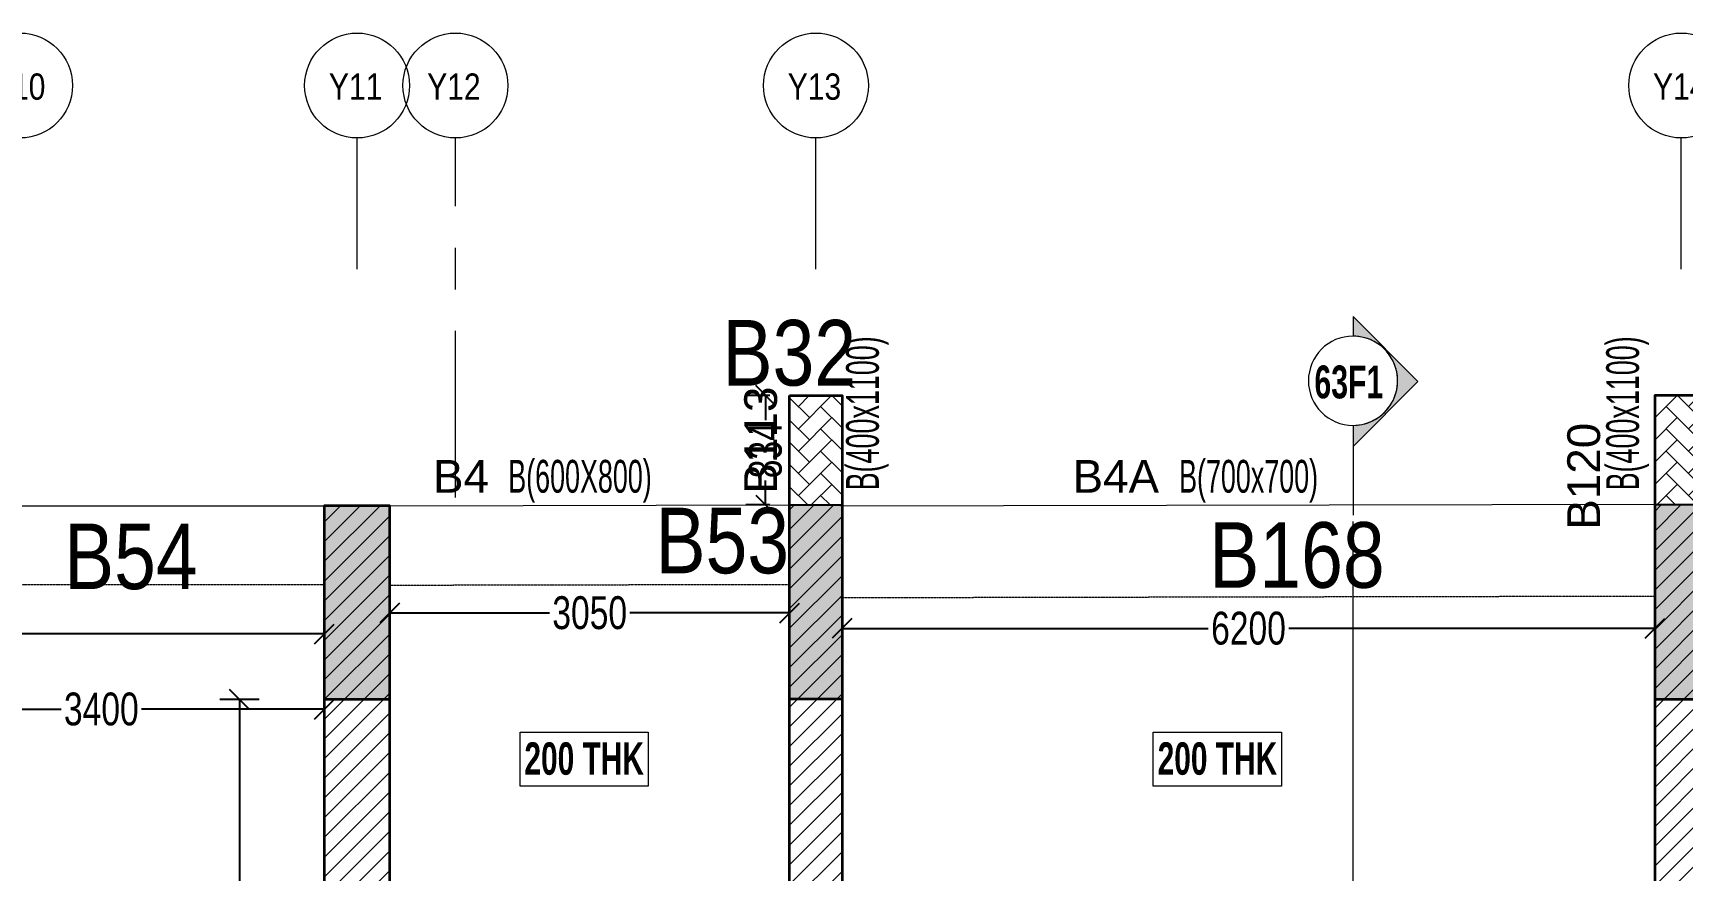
# Model space of a CAD drawing. Header units: millimetres. Extents: x -2 to 69443, y 95 to 32793.
# Drawn here: x 21854 to 34439, y 26406 to 32793 of the extents above; entities that cross this region are included whole.
import ezdxf
from ezdxf.enums import TextEntityAlignment as Align

# ---------------------------------------------------------------- set-up
doc = ezdxf.new("R2010")
doc.units = ezdxf.units.MM
doc.linetypes.add('Grid Line', pattern=[2222.5, 1270, -317.5, 317.5, -317.5])
doc.linetypes.add('HIDDEN', pattern=[0.375, 0.25, -0.125])
for name, color, linetype, lineweight in [('A-FLOR-IDEN', 11, 'Continuous', 9), ('A-GRIDS', 8, 'Continuous', 9), ('G-ANNO-SYMB', 1, 'Continuous', 9), ('S-BEAM', 7, 'Continuous', 18), ('S-BEAM-IDEN', 2, 'Continuous', 9), ('S-COL HATCH', 9, 'Continuous', 0), ('S-COLS', 5, 'Continuous', 35), ('S-GRIDS', 8, 'Continuous', 9), ('S-WALL', 4, 'Continuous', 18)]:
    doc.layers.add(name, color=color, linetype=linetype, lineweight=lineweight)
for name, color, linetype in [('Abhinav working', 6, 'Continuous'), ('Beam Nos', 7, 'Continuous'), ('changes', 7, 'Continuous')]:
    doc.layers.add(name, color=color, linetype=linetype)
doc.styles.add('Arial Narrow', font='ARIALN.TTF', dxfattribs={"height": 400})
doc.styles.add('Dim.s & Anno.(Misc.)', font='ARIALN.TTF')
doc.styles.add('SC-BBS1', font='SansSerif')
doc.styles.add('SOBHA', font='swisscl.ttf')
doc.styles.add('Swis721 LtCn BT', font='swisscl.ttf', dxfattribs={"width": 0.9, "height": 233.355162})
doc.styles.add('Swis721 LtCn BT_B', font='', dxfattribs={"width": 0.9, "height": 246.918336})
doc.styles.get('Swis721 LtCn BT_B').set_extended_font_data('Swis721 LtCn BT', bold=True)
doc.dimstyles.new('S-100', dxfattribs={"dimscale": 100, "dimtxt": 2.5, "dimasz": 1.5, "dimexe": 1.5, "dimexo": 1.5, "dimgap": 0.1, "dimtad": 0, "dimdec": 0, "dimrnd": 0.0005, "dimzin": 0, "dimdsep": 46, "dimtxsty": 'SOBHA', "dimblk": 'OBLIQUE', "dimcen": 0.09, "dimclrd": 8, "dimclre": 8, "dimclrt": 6, "dimadec": 0, "dimazin": 0, "dimtfac": 1, "dimtdec": 0, "dimtofl": 0, "dimtmove": 0, "dimatfit": 3, "dimfxl": 1.5, "dimfxlon": 1, "dimtolj": 1, "dimtzin": 0, "dimlwd": -1, "dimlwe": -1, "dimarcsym": 0})
pattern_1 = [(45, (-31890644.18, 20635841.75), (-75.1300955, 75.1300955), [])]
pattern_2 = [(45, (-31792792.5, 20735559.75), (0, 169.7056275), [360, -120]), (135, (-31792707.64, 20735644.6), (1e-14, 169.7056275), [360, -120])]

# ---------------------------------------------------------------- blocks, each defined once
blk = doc.blocks.new('A$Cebf64a2d')
at = {"layer": 'S-COL HATCH', "transparency": 33554687}
h = blk.add_hatch(dxfattribs=at)
h.set_pattern_fill('ANSI31', color=256, scale=850)
h.set_pattern_definition(pattern_1)
h.paths.add_polyline_path([(21229, 18125), (21729, 18125), (21729, 22675), (21229, 22675)])
h = blk.add_hatch(dxfattribs=at)
h.set_pattern_fill('ANSI31', color=256, scale=850)
h.set_pattern_definition(pattern_1)
h.paths.add_polyline_path([(24779, 22681), (25179, 22681), (25179, 18875), (24779, 18875)])
h = blk.add_hatch(dxfattribs=at)
h.set_pattern_fill('ANSI31', color=256, scale=850)
h.set_pattern_definition(pattern_1)
h.paths.add_polyline_path([(31779, 22681), (31379, 22681), (31379, 18875), (31779, 18875)])
at = {"layer": 'changes'}
for p, q in [((24779, 22681), (25179, 22681)), ((31779, 22681), (31379, 22681))]:
    blk.add_line(p, q, dxfattribs=at)
at = {"layer": 'S-COLS', "elevation": 0}
for points in [[(24779, 23515), (25179, 23515), (25179, 18875), (24779, 18875)], [(31779, 23515), (31379, 23515), (31379, 18875), (31779, 18875)], [(21229, 18125), (21729, 18125), (21729, 22675), (21229, 22675)]]:
    blk.add_lwpolyline(points, close=True, dxfattribs=at)
blk = doc.blocks.new('A$C2f35dc8c')
at = {"layer": 'S-COL HATCH'}
h = blk.add_hatch(dxfattribs=at)
h.set_pattern_fill('AR-HBONE', color=256, scale=30)
h.set_pattern_definition(pattern_2)
h.paths.add_polyline_path([(25179, 23515), (24779, 23515), (24779, 22681), (24779, 22681), (25179, 22681)])
h = blk.add_hatch(dxfattribs=at)
h.set_pattern_fill('AR-HBONE', color=256, scale=30)
h.set_pattern_definition(pattern_2)
h.paths.add_polyline_path([(31379, 23515), (31779, 23515), (31779, 22681), (31779, 22681), (31379, 22681)])
at = {"layer": 'S-COL HATCH', "transparency": 33554687}
h = blk.add_hatch(color=256, dxfattribs=at)
h.dxf.hatch_style = 1
h.paths.add_polyline_path([(21229, 21200), (21729, 21200), (21729, 22675), (21229, 22675)])
h = blk.add_hatch(color=256, dxfattribs=at)
h.dxf.hatch_style = 1
h.paths.add_polyline_path([(24779, 22681), (25179, 22681), (25179, 21200), (24779, 21200)])
h = blk.add_hatch(color=256, dxfattribs=at)
h.dxf.hatch_style = 1
h.paths.add_polyline_path([(31779, 22681), (31379, 22681), (31379, 21200), (31779, 21200)])
at = {"layer": 'changes'}
for p, q in [((24779, 22681, 0), (25179, 22681, 0)), ((31779, 22681, 0), (31379, 22681, 0))]:
    blk.add_line(p, q, dxfattribs=at)
at = {"layer": 'S-COLS', "elevation": 0}
for points in [[(24779, 23515), (25179, 23515), (25179, 21200), (24779, 21200)], [(31779, 23515), (31379, 23515), (31379, 21200), (31779, 21200)], [(21229, 21200), (21729, 21200), (21729, 22675), (21229, 22675)]]:
    blk.add_lwpolyline(points, close=True, dxfattribs=at)
blk = doc.blocks.new('Section - TL1-6743896-11TH FLOOR LVL')
at = {"layer": 'G-ANNO-SYMB'}
h = blk.add_hatch(color=8, dxfattribs=at)
edge = h.paths.add_edge_path()
edge.add_line((-9.4, 0), (-10.9, 0))
edge.add_line((-10.9, 0), (-5.94, 4.95))
edge.add_line((-5.94, 4.95), (-0.99, 0))
edge.add_line((-0.99, 0), (-2.6, 0))
edge.add_arc((-6, 0), 3.4, 0, 180)
at = {"layer": 'G-ANNO-SYMB', "color": 5}
for p, q in [((-5.94, 4.95), (-10.9, 0)), ((-0.99, 0), (-5.94, 4.95)), ((-10.9, 0), (-9.4, 0)), ((-2.6, 0), (4.24, 0)), ((-2.6, 0), (-0.99, 0))]:
    blk.add_line(p, q, dxfattribs=at)
at = {"layer": 'G-ANNO-SYMB'}
blk.add_arc((-6, 0), 3.4, 360, 180, dxfattribs=at)
at = {"layer": 'G-ANNO-SYMB', "color": 5}
for start, end in [(0, 180), (180, 0)]:
    blk.add_arc((-6, 0), 3.4, start, end, dxfattribs=at)
blk = doc.blocks.new('Grid - Type 1 Structural-6743905-11TH FLOOR LVL')
at = {"layer": 'A-GRIDS'}
blk.add_circle((0, 0), 4, dxfattribs=at)
blk = doc.blocks.new('A$Cf2260b48')
at = {"layer": 'S-GRIDS', "linetype": 'Grid Line'}
for p, q in [((11955, 18003), (11955, 19003)), ((12705, 16262), (12705, 19003)), ((15455, 18003), (15455, 19003)), ((22055, 18003), (22055, 19003))]:
    blk.add_line(p, q, dxfattribs=at)
at = {"layer": 'A-GRIDS', "xscale": 99.99999999999991, "yscale": 99.99999999999991, "zscale": 99.99999999999991}
for p in [(9385, 19403), (11955, 19403), (12705, 19403), (15455, 19403), (22055, 19403)]:
    blk.add_blockref('Grid - Type 1 Structural-6743905-11TH FLOOR LVL', p, dxfattribs=at)
at = {"layer": 'A-GRIDS', "lineweight": 18, "char_height": 200, "width": 513.08, "attachment_point": 1, "style": 'Arial Narrow'}
for s, insert in [('Y10', (9170, 19495)), ('Y11', (11740, 19495)), ('Y12', (12490, 19495)), ('Y13', (15240, 19495)), ('Y14', (21840, 19495))]:
    blk.add_mtext(s, dxfattribs=dict(at, insert=insert))
blk = doc.blocks.new('_OBLIQUE')
at = {"color": 0, "linetype": 'ByBlock'}
blk.add_line((-0.5, -0.5), (0.5, 0.5), dxfattribs=at)
blk = doc.blocks.new('*D364')
at = {"layer": 'Abhinav working', "color": 8, "transparency": 16777216}
for p, q in [((28025, 28405), (28025, 28105)), ((34225, 28405), (34225, 28105)), ((28025, 28255), (30818, 28255)), ((34225, 28255), (31432, 28255))]:
    blk.add_line(p, q, dxfattribs=at)
at = {"layer": 'Defpoints', "color": 0, "transparency": 16777216}
for p in [(28025, 28740), (34225, 28740), (34225, 28255)]:
    blk.add_point(p, dxfattribs=at)
at = {"layer": 'Abhinav working', "color": 8, "transparency": 16777216, "xscale": 150, "yscale": 150, "zscale": 150}
for p, rotation in [((28025, 28255), 180.0001394135119), ((34225, 28255), 0.0001394135119062)]:
    blk.add_blockref('_OBLIQUE', p, dxfattribs=dict(at, rotation=rotation))
at = {"layer": 'Abhinav working', "color": 6, "transparency": 16777216, "insert": (31125, 28255), "char_height": 250, "attachment_point": 5, "rotation": 0.0001, "style": 'SOBHA'}
blk.add_mtext('\\A1;6200', dxfattribs=at)
blk = doc.blocks.new('*D365')
at = {"layer": 'Abhinav working', "color": 8, "transparency": 16777216}
for p, q in [((24575, 28523), (24575, 28223)), ((27625, 28523), (27625, 28223)), ((24575, 28373), (25793, 28373)), ((27625, 28373), (26407, 28373))]:
    blk.add_line(p, q, dxfattribs=at)
at = {"layer": 'Defpoints', "color": 0, "transparency": 16777216}
for p in [(24575, 28740), (27625, 28740), (27625, 28373)]:
    blk.add_point(p, dxfattribs=at)
at = {"layer": 'Abhinav working', "color": 8, "transparency": 16777216, "xscale": 150, "yscale": 150, "zscale": 150}
for p, rotation in [((24575, 28373), 179.9998605865203), ((27625, 28373), 359.9998605865204)]:
    blk.add_blockref('_OBLIQUE', p, dxfattribs=dict(at, rotation=rotation))
at = {"layer": 'Abhinav working', "color": 6, "transparency": 16777216, "insert": (26100, 28373), "char_height": 250, "attachment_point": 5, "rotation": 359.9999, "style": 'SOBHA'}
blk.add_mtext('\\A1;3050', dxfattribs=at)
blk = doc.blocks.new('*D366')
at = {"layer": 'Abhinav working', "color": 8, "transparency": 16777216}
for p, q in [((17525, 28363), (17525, 28063)), ((24075, 28363), (24075, 28063)), ((17525, 28213), (20493, 28213)), ((24075, 28213), (21107, 28213))]:
    blk.add_line(p, q, dxfattribs=at)
at = {"layer": 'Defpoints', "color": 0, "transparency": 16777216}
for p in [(17525, 28740), (24075, 28740), (24075, 28213)]:
    blk.add_point(p, dxfattribs=at)
at = {"layer": 'Abhinav working', "color": 8, "transparency": 16777216, "xscale": 150, "yscale": 150, "zscale": 150, "rotation": 180}
blk.add_blockref('_OBLIQUE', (17525, 28213), dxfattribs=at)
at = {"layer": 'Abhinav working', "color": 8, "transparency": 16777216, "xscale": 150, "yscale": 150, "zscale": 150}
blk.add_blockref('_OBLIQUE', (24075, 28213), dxfattribs=at)
at = {"layer": 'Abhinav working', "color": 6, "transparency": 16777216, "insert": (20800, 28213), "char_height": 250, "attachment_point": 5, "style": 'SOBHA'}
blk.add_mtext('\\A1;6550', dxfattribs=at)
blk = doc.blocks.new('*D336')
at = {"layer": 'Abhinav working', "color": 8, "transparency": 16777216}
for p, q in [((27475, 30030), (27291, 30030)), ((27441, 30030), (27441, 29843)), ((27441, 29196), (27441, 29383)), ((27475, 29196), (27291, 29196))]:
    blk.add_line(p, q, dxfattribs=at)
at = {"layer": 'Defpoints', "color": 0, "transparency": 16777216}
for p in [(27625, 30030), (27441, 29196), (27625, 29196)]:
    blk.add_point(p, dxfattribs=at)
at = {"layer": 'Abhinav working', "color": 8, "transparency": 16777216, "xscale": 150, "yscale": 150, "zscale": 150}
for p, rotation in [((27441, 30030), 90), ((27441, 29196), 270)]:
    blk.add_blockref('_OBLIQUE', p, dxfattribs=dict(at, rotation=rotation))
at = {"layer": 'Abhinav working', "color": 6, "transparency": 16777216, "insert": (27441, 29613), "char_height": 250, "attachment_point": 5, "rotation": 90, "style": 'SOBHA'}
blk.add_mtext('\\A1;834', dxfattribs=at)
blk = doc.blocks.new('*D248')
at = {"layer": 'Abhinav working', "color": 8, "transparency": 16777216}
for p, q in [((20675, 27639), (20675, 27789)), ((24075, 27639), (24075, 27789)), ((20675, 27639), (22068, 27639)), ((24075, 27639), (22682, 27639))]:
    blk.add_line(p, q, dxfattribs=at)
at = {"layer": 'Defpoints', "color": 0, "transparency": 16777216}
for p in [(24075, 27639), (20675, 27540, 0), (24075, 27540, 0)]:
    blk.add_point(p, dxfattribs=at)
at = {"layer": 'Abhinav working', "color": 8, "transparency": 16777216, "xscale": 150, "yscale": 150, "zscale": 150, "rotation": 180}
blk.add_blockref('_OBLIQUE', (20675, 27639), dxfattribs=at)
at = {"layer": 'Abhinav working', "color": 8, "transparency": 16777216, "xscale": 150, "yscale": 150, "zscale": 150}
blk.add_blockref('_OBLIQUE', (24075, 27639), dxfattribs=at)
at = {"layer": 'Abhinav working', "color": 6, "transparency": 16777216, "insert": (22375, 27639), "char_height": 250, "attachment_point": 5, "style": 'SOBHA'}
blk.add_mtext('\\A1;3400', dxfattribs=at)
blk = doc.blocks.new('*D270')
at = {"layer": 'Abhinav working', "color": 8, "transparency": 16777216}
for p, q in [((23578, 27714), (23278, 27714)), ((23428, 27714), (23428, 25842)), ((23428, 23350), (23428, 25223)), ((23578, 23350), (23278, 23350))]:
    blk.add_line(p, q, dxfattribs=at)
at = {"layer": 'Defpoints', "color": 0, "transparency": 16777216}
for p in [(23428, 27714), (24075, 27714), (24075, 23350)]:
    blk.add_point(p, dxfattribs=at)
at = {"layer": 'Abhinav working', "color": 8, "transparency": 16777216, "xscale": 150, "yscale": 150, "zscale": 150}
for p, rotation in [((23428, 27714), 90), ((23428, 23350), 270)]:
    blk.add_blockref('_OBLIQUE', p, dxfattribs=dict(at, rotation=rotation))
at = {"layer": 'Abhinav working', "color": 6, "transparency": 16777216, "insert": (23428, 25532), "char_height": 250, "attachment_point": 5, "rotation": 90, "style": 'SOBHA'}
blk.add_mtext('\\A1;4364', dxfattribs=at)

msp = doc.modelspace()

# ---------------------------------------------------------------- linework, layer by layer
at = {"layer": 'A-FLOR-IDEN', "color": 8, "flags": 128}
for points in [[(26546.5, 27464.5), (26546.5, 27052.7), (25569, 27052.7), (25569, 27464.5)], [(31376.5, 27464.5), (31376.5, 27052.7), (30399, 27052.7), (30399, 27464.5)]]:
    msp.add_lwpolyline(points, close=True, dxfattribs=at)
at = {"layer": 'G-ANNO-SYMB'}
msp.add_line((31922.1, 25265.8), (31922.1, 29070), dxfattribs=at)
at = {"layer": 'S-BEAM'}
for p, q in [((28016.7, 29189.7, 0), (34225.1, 29201.5, 0)), ((17525.1, 29189.7, 0), (24075.1, 29189.7, 0)), ((24575.1, 29189.7), (27625.1, 29195.5))]:
    msp.add_line(p, q, dxfattribs=at)
at = {"layer": 'S-BEAM', "linetype": 'HIDDEN'}
for p, q in [((17525.1, 28589.7, 0), (24075.1, 28589.7)), ((24575.1, 28584.7), (27625.1, 28590.5)), ((28016.7, 28489.7, 0), (34225.1, 28501.5, 0)), ((24075.1, 27714.7), (24075.1, 23349.7)), ((24575, 23349.7, 0), (24575, 27714.7))]:
    msp.add_line(p, q, dxfattribs=at)

# ---------------------------------------------------------------- block references
at = {"layer": 'changes'}
for name in ['A$C2f35dc8c', 'A$Cebf64a2d']:
    msp.add_blockref(name, (2845.7, 6514.5), dxfattribs=at)
at = {"layer": 'G-ANNO-SYMB', "xscale": 99.99999999999991, "yscale": 99.99999999999991, "zscale": 99.99999999999991, "rotation": 269.9999999999995}
msp.add_blockref('Section - TL1-6743896-11TH FLOOR LVL', (31922.1, 29542.5), dxfattribs=at)
at = {"layer": 'S-WALL'}
msp.add_blockref('A$Cf2260b48', (12370.7, 12989.7), dxfattribs=at)

# ---------------------------------------------------------------- texts
at = {"layer": 'A-FLOR-IDEN', "color": 1, "char_height": 246.92, "width": 1155, "attachment_point": 2, "line_spacing_factor": 0.964267, "style": 'Swis721 LtCn BT_B'}
for insert in [(26057.8, 27386.4), (30887.8, 27386.4)]:
    msp.add_mtext('200 THK', dxfattribs=dict(at, insert=insert))
at = {"layer": 'Abhinav working', "char_height": 500, "attachment_point": 1, "style": 'Dim.s & Anno.(Misc.)'}
for s, insert in [('B32', (27112.7, 30605.7, 0)), ('B53', (26601.8, 29174.7, 0)), ('B54', (22090.7, 29054.3, 0)), ('B168', (30825.9, 29064.5, 0))]:
    msp.add_mtext_dynamic_manual_height_columns(s, width=21149.247, gutter_width=5423.5, heights=[0], dxfattribs=dict(at, insert=insert))
at = {"layer": 'Beam Nos', "style": 'SC-BBS1'}
for s, p in [('B113', (27603.7, 29690.1)), ('B120', (33881.5, 29414, 0))]:
    msp.add_text(s, height=250, rotation=90, dxfattribs=at).set_placement(p, align=Align.BOTTOM_CENTER)
for s, p in [('B4', (25118.3, 29213.8)), ('B4A', (30112.8, 29213.8))]:
    msp.add_text(s, height=250, dxfattribs=at).set_placement(p, align=Align.BOTTOM_CENTER)
at = {"layer": 'G-ANNO-SYMB', "insert": (31627.7, 30258.5), "char_height": 250, "width": 707.088, "attachment_point": 1, "style": 'Swis721 LtCn BT_B'}
msp.add_mtext('63F1', dxfattribs=at)
at = {"layer": 'S-BEAM-IDEN', "style": 'Swis721 LtCn BT', "width": 0.8}
for s, rotation, p in [('B(400x1100)', 90, (28305.5, 29307)), ('B(400x1100)', 90, (34103.3, 29307)), ('B(600X800)', 360, (25478.9, 29289.1, 0)), ('B(700x700)', 360, (30595.7, 29289.1, 0))]:
    msp.add_text(s, height=250, rotation=rotation, dxfattribs=at).set_placement(p)

# ---------------------------------------------------------------- dimensions: what is measured, and where the dimension line sits
at = {"layer": 'Abhinav working', "color": 3}
dim = msp.add_linear_dim(base=(27441.4, 29196.2, 0), p1=(27625.1, 30030.4, 0), p2=(27625.1, 29196.2, 0), angle=90, dimstyle='S-100', dxfattribs=at)
dim.commit()
dim.dimension.update_dxf_attribs({"geometry": '*D336', "text_midpoint": (27441.4, 29613.3, 0)})
at = {"layer": 'Abhinav working'}
dim = msp.add_linear_dim(base=(24075, 28212.7, 0), p1=(17525.1, 28740.4, 0), p2=(24075, 28740.4, 0), dimstyle='S-100', dxfattribs=at)
dim.commit()
dim.dimension.update_dxf_attribs({"geometry": '*D366', "text_midpoint": (20800.1, 28212.7, 0)})
for p1, p2, distance, picture, middle in [((24575.1, 28740.4, 0), (27625.1, 28740.4, 0), -367.1, '*D365', (26100.1, 28373.3, 0)), ((28025.1, 28740.4, 0), (34225.1, 28740.4, 0), -485.4, '*D364', (31125.1, 28255, 0))]:
    dim = msp.add_aligned_dim(p1=p1, p2=p2, distance=distance, dimstyle='S-100', dxfattribs=at)
    dim.commit()
    dim.dimension.update_dxf_attribs({"geometry": picture, "text_midpoint": middle})
at = {"layer": 'Abhinav working', "color": 3}
dim = msp.add_linear_dim(base=(24075.1, 27639.1, 0), p1=(20675.1, 27540, 0), p2=(24075.1, 27540, 0), dimstyle='S-100', dxfattribs=at)
dim.commit()
dim.dimension.update_dxf_attribs({"geometry": '*D248', "text_midpoint": (22375.1, 27639.1, 0)})
dim = msp.add_aligned_dim(p1=(24075.1, 23350.4, 0), p2=(24075.1, 27714.1, 0), distance=647.1, dimstyle='S-100', dxfattribs=at)
dim.commit()
dim.dimension.update_dxf_attribs({"geometry": '*D270', "text_midpoint": (23428, 25532.3, 0)})

doc.saveas('drawing.dxf')
